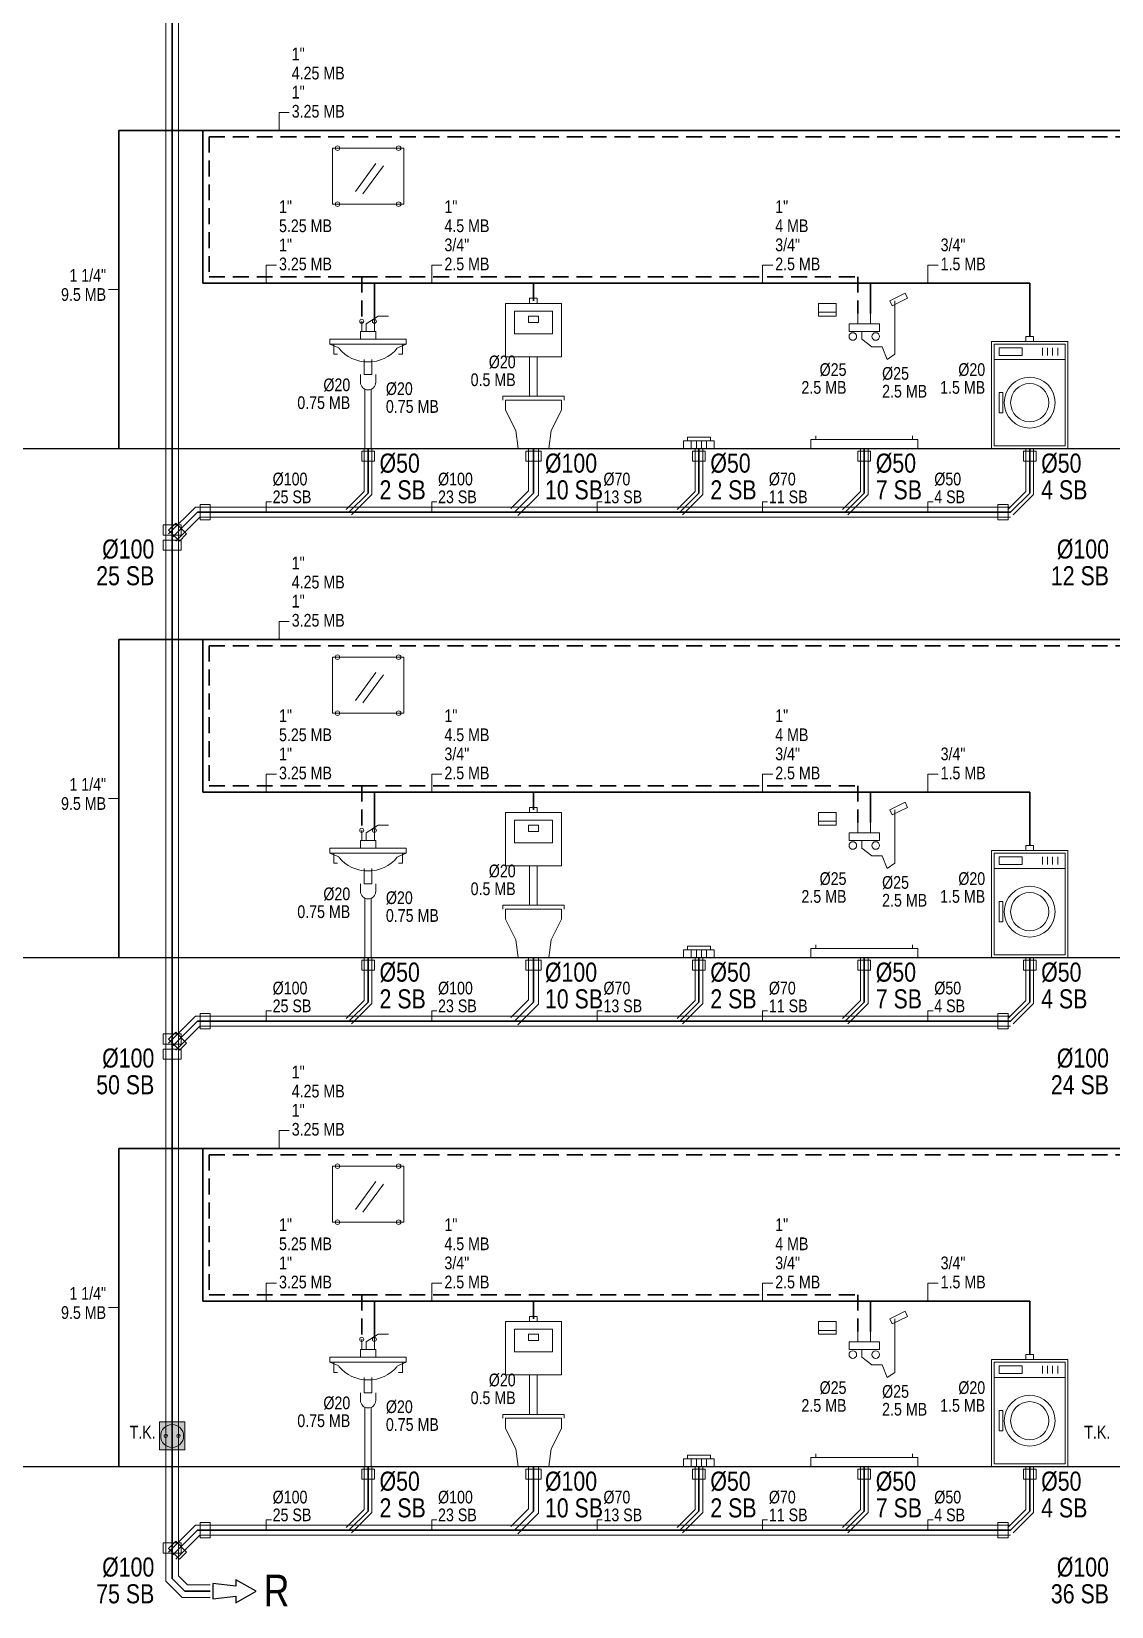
# Model space of a CAD drawing. Header units: centimetres. Extents: x 260714 to 268132, y -444050 to -441150.
# Drawn here: x 263412 to 264260, y -443359 to -442121 of the extents above; entities that cross this region are included whole.
import ezdxf
from ezdxf.enums import TextEntityAlignment as Align

# ---------------------------------------------------------------- set-up
doc = ezdxf.new("R2010")
doc.units = ezdxf.units.CM
doc.linetypes.add('ROTAS_BASMA', pattern=[18.75, 12.5, -6.25])
doc.linetypes.add('ROTAS_PISSU', pattern=[45, 25, -6, 0, -6, 2, -6])
for name, color, linetype, lineweight in [('ROTAS-SIHHI-CIHAZ-YAZI', 1, 'Continuous', 13), ('ROTAS-SIHHI-PIS-SU', 6, 'ROTAS_PISSU', 30), ('ROTAS-SIHHI-PIS-SU-CAP', 211, 'Continuous', 18), ('ROTAS-SIHHI-PIS-SU-PVC-DETAY', 43, 'Continuous', 13), ('ROTAS-SIHHI-ROGAR', 5, 'Continuous', 25), ('ROTAS-SIHHI-ROGAR-YAZI', 9, 'Continuous', 9), ('ROTAS-SIHHI-SEMA-ARMATUR', 4, 'Continuous', 13), ('ROTAS-SIHHI-SEMA-BANT', 7, 'Continuous', 25), ('ROTAS-SIHHI-SEMBOL', 1, 'Continuous', 18), ('ROTAS-SIHHI-SICAK-SU', 1, 'ROTAS_BASMA', 30), ('ROTAS-SIHHI-SOGUK-SU', 5, 'Continuous', 30), ('ROTAS-SIHHI-TEMIZ-SU-CAP', 101, 'Continuous', 18)]:
    doc.layers.add(name, color=color, linetype=linetype, lineweight=lineweight)
doc.styles.add('ROTAS-YAZI', font='arial.ttf')

# ---------------------------------------------------------------- blocks, each defined once
blk = doc.blocks.new('ROTAS-SEMA-ET-DIKME')
blk.add_line((0, 0), (-8, 0))
at = {"style": 'ROTAS-YAZI', "width": 0.8}
for tag, p in [('CAP', (-10, 3)), ('MB', (-10, -12))]:
    blk.add_attdef(tag, text='', height=10, dxfattribs=at).set_placement(p, align=Align.BOTTOM_RIGHT)
blk = doc.blocks.new('ROTAS-SEMA-ET-MB4')
for p, q in [((0, 0), (0, 14)), ((0, 14), (8, 14))]:
    blk.add_line(p, q)
at = {"style": 'ROTAS-YAZI', "width": 0.8}
for tag, p in [('C1', (10, 55)), ('M1', (10, 40)), ('C2', (10, 25)), ('M2', (10, 10))]:
    blk.add_attdef(tag, p, '', height=10, dxfattribs=at)
blk = doc.blocks.new('ROTAS-SEMA-LAVABO')
at = {"color": 2}
for p, q in [((-10, 202), (6, 224)), ((-4, 200), (12, 222))]:
    blk.add_line(p, q, dxfattribs=at)
at = {"color": 4}
for p, q in [((-5, 92), (-5, 100)), ((5, 92), (5, 100)), ((-30, 82), (-23, 79)), ((30, 82), (23, 79)), ((-6, 52), (-6, 58)), ((6, 52), (6, 58)), ((-2.5, 46), (-2.5, 0)), ((2.5, 46), (2.5, 0))]:
    blk.add_line(p, q, dxfattribs=at)
at = {"color": 2}
blk.add_lwpolyline([(-28, 192), (28, 192), (28, 236), (-28, 236)], close=True, dxfattribs=at)
at = {"color": 4}
for points in [[(-1.5, 92), (-1.5, 98), (8, 104), (16, 104)], [(-6, 86), (-6, 92), (6, 92), (6, 86)], [(-27, 82), (-27, 74), (-24, 74)], [(27, 82), (27, 74), (24, 74)], [(-3, 70), (-3, 58), (3, 58), (3, 70)]]:
    blk.add_lwpolyline(points, dxfattribs=at)
blk.add_lwpolyline([(-30, 86), (30, 86), (30, 82), (-30, 82)], close=True, dxfattribs=at)
at = {"color": 2}
for centre in [(-24, 236), (24, 236), (-24, 192), (24, 192)]:
    blk.add_circle(centre, 1.8, dxfattribs=at)
at = {"color": 4}
for centre in [(-5, 100), (5, 100)]:
    blk.add_circle(centre, 1.6, dxfattribs=at)
for centre, radius, start, end in [((0, 98), 30, 220, 320), ((0, 52), 6, 180, 360)]:
    blk.add_arc(centre, radius, start, end, dxfattribs=at)
blk = doc.blocks.new('ROTAS-SEMA-ET2-SOL')
at = {"style": 'ROTAS-YAZI', "width": 0.8}
for tag, p in [('CAP', (0, 14)), ('DEGER', (0, 0))]:
    blk.add_attdef(tag, text='', height=10, dxfattribs=at).set_placement(p, align=Align.BOTTOM_RIGHT)
blk = doc.blocks.new('ROTAS-SEMA-ET2-SAG')
at = {"style": 'ROTAS-YAZI', "width": 0.8}
for tag, p in [('CAP', (0, 14)), ('DEGER', (0, 0))]:
    blk.add_attdef(tag, p, '', height=10, dxfattribs=at)
blk = doc.blocks.new('ROTAS-SEMA-KLOZET')
at = {"color": 2}
for p, q in [((-3, 41), (-3, 72)), ((3, 41), (3, 72)), ((-24, 41), (24, 41)), ((-24, 38), (-24, 41)), ((24, 38), (24, 41))]:
    blk.add_line(p, q, dxfattribs=at)
for points in [[(-22, 72), (22, 72), (22, 114), (-22, 114)], [(-15, 90), (15, 90), (15, 108), (-15, 108)], [(-4, 99), (4, 99), (4, 104), (-4, 104)], [(-12, 0), (12, 0), (14, 14), (22, 30), (22, 38), (-22, 38), (-22, 30), (-14, 14)]]:
    blk.add_lwpolyline(points, close=True, dxfattribs=at)
at = {"color": 4}
blk.add_lwpolyline([(-3, 114), (3, 114), (3, 118), (-3, 118)], close=True, dxfattribs=at)
blk = doc.blocks.new('ROTAS-SEMA-YER-SUZGECI')
at = {"color": 2}
for p, q in [((-6, 0), (-6, 6)), ((-2, 0), (-2, 6)), ((2, 0), (2, 6)), ((6, 0), (6, 6))]:
    blk.add_line(p, q, dxfattribs=at)
for points in [[(-12, 0), (12, 0), (12, 6), (-12, 6)], [(-9, 6), (9, 6), (9, 9), (-9, 9)]]:
    blk.add_lwpolyline(points, close=True, dxfattribs=at)
blk = doc.blocks.new('ROTAS-SEMA-DUS')
at = {"color": 4}
for p, q in [((24, 74), (24, 116)), ((-5, 98), (-5, 106)), ((5, 98), (5, 106)), ((-38, 7), (-38, 10)), ((38, 7), (38, 10))]:
    blk.add_line(p, q, dxfattribs=at)
at = {"color": 2}
blk.add_line((-36, 107), (-22, 107), dxfattribs=at)
blk.add_lwpolyline([(-36, 104), (-22, 104), (-22, 114), (-36, 114)], close=True, dxfattribs=at)
at = {"color": 4}
for points in [[(20, 116), (32, 122), (34, 118), (22, 112)], [(-12, 92), (12, 92), (12, 98), (-12, 98)], [(-42, 0), (42, 0), (42, 7), (-42, 7)]]:
    blk.add_lwpolyline(points, close=True, dxfattribs=at)
for points in [[(-2, 92), (-2, 86), (6, 80), (14, 80)], [(14, 80), (18, 70), (24, 74)]]:
    blk.add_lwpolyline(points, dxfattribs=at)
for centre in [(-9, 88), (9, 88)]:
    blk.add_circle(centre, 3, dxfattribs=at)
blk = doc.blocks.new('ROTAS-SEMA-CAMASIR-MAKINESI')
at = {"color": 2}
for p, q in [((10, 73), (10, 79)), ((14, 73), (14, 79)), ((18, 73), (18, 79)), ((22, 73), (22, 79))]:
    blk.add_line(p, q, dxfattribs=at)
at = {"color": 4}
blk.add_line((-28, 70), (28, 70), dxfattribs=at)
for points in [[(-3, 84), (3, 84), (3, 88), (-3, 88)], [(-30, 0), (30, 0), (30, 84), (-30, 84)], [(-28, 2), (28, 2), (28, 82), (-28, 82)], [(-24, 73), (-6, 73), (-6, 79), (-24, 79)]]:
    blk.add_lwpolyline(points, close=True, dxfattribs=at)
at = {"color": 2}
blk.add_lwpolyline([(-24, 28), (-21, 28), (-21, 44), (-24, 44)], close=True, dxfattribs=at)
for radius in [20, 15]:
    blk.add_circle((0, 36), radius, dxfattribs=at)
blk = doc.blocks.new('ROTAS-SEMA-ET-MB2')
for p, q in [((0, 0), (0, 14)), ((0, 14), (8, 14))]:
    blk.add_line(p, q)
at = {"style": 'ROTAS-YAZI', "width": 0.8}
for tag, p in [('C1', (10, 25)), ('M1', (10, 10))]:
    blk.add_attdef(tag, p, '', height=10, dxfattribs=at)
blk = doc.blocks.new('ROTAS-SEMA-ET-SB')
for p, q in [((0, 0), (0, 8)), ((0, 8), (4, 8))]:
    blk.add_line(p, q)
at = {"style": 'ROTAS-YAZI', "width": 0.8}
for tag, p in [('CAP', (5, 21)), ('SB', (5, 7))]:
    blk.add_attdef(tag, p, '', height=10, dxfattribs=at)
blk = doc.blocks.new('ROTAS-SEMA-ROGAR-OK')
at = {"color": 2}
blk.add_lwpolyline([(0, -6), (18, -4), (18, -9), (34, 0), (18, 9), (18, 4), (0, 6)], close=True, dxfattribs=at)
blk = doc.blocks.new('ROTAS-SEMA-TEMIZLEME-KAPAGI')
blk.add_hatch(color=8).paths.add_polyline_path([(-10, -11), (10, -11), (10, 11), (-10, 11)])
at = {"color": 1}
blk.add_lwpolyline([(-10, -11), (10, -11), (10, 11), (-10, 11)], close=True, dxfattribs=at)
for centre, radius in [((0, 0), 9), ((-5, 0), 1.3), ((5, 0), 1.3)]:
    blk.add_circle(centre, radius, dxfattribs=at)

msp = doc.modelspace()

# ---------------------------------------------------------------- linework, layer by layer
at = {"layer": 'ROTAS-SIHHI-PIS-SU', "linetype": 'Continuous'}
for p, q in [((263522.2, -442519), (263522.2, -442003.5)), ((263522.2, -442519), (263542.2, -442499)), ((263542.2, -442499), (263661.2, -442499)), ((263661.2, -442499), (263791.2, -442499)), ((263791.2, -442499), (263921.2, -442499)), ((263921.2, -442499), (264051.2, -442499)), ((264051.2, -442499), (264181.2, -442499)), ((263522.2, -442919), (263522.2, -442519)), ((263522.2, -442919), (263542.2, -442899)), ((263542.2, -442899), (263661.2, -442899)), ((263661.2, -442899), (263791.2, -442899)), ((263791.2, -442899), (263921.2, -442899)), ((263921.2, -442899), (264051.2, -442899)), ((264051.2, -442899), (264181.2, -442899)), ((263522.2, -443319), (263522.2, -442919)), ((263522.2, -443319), (263542.2, -443299)), ((263542.2, -443299), (263661.2, -443299)), ((263661.2, -443299), (263791.2, -443299)), ((263791.2, -443299), (263921.2, -443299)), ((263921.2, -443299), (264051.2, -443299)), ((264051.2, -443299), (264181.2, -443299))]:
    msp.add_line(p, q, dxfattribs=at)
for points in [[(263676.2, -442449), (263676.2, -442484), (263661.2, -442499)], [(263806.2, -442449), (263806.2, -442484), (263791.2, -442499)], [(263936.2, -442449), (263936.2, -442484), (263921.2, -442499)], [(264066.2, -442449), (264066.2, -442484), (264051.2, -442499)], [(264196.2, -442449), (264196.2, -442484), (264181.2, -442499)], [(263676.2, -442849), (263676.2, -442884), (263661.2, -442899)], [(263806.2, -442849), (263806.2, -442884), (263791.2, -442899)], [(263936.2, -442849), (263936.2, -442884), (263921.2, -442899)], [(264066.2, -442849), (264066.2, -442884), (264051.2, -442899)], [(264196.2, -442849), (264196.2, -442884), (264181.2, -442899)], [(263676.2, -443249), (263676.2, -443284), (263661.2, -443299)], [(263806.2, -443249), (263806.2, -443284), (263791.2, -443299)], [(263936.2, -443249), (263936.2, -443284), (263921.2, -443299)], [(264066.2, -443249), (264066.2, -443284), (264051.2, -443299)], [(264196.2, -443249), (264196.2, -443284), (264181.2, -443299)], [(263552.2, -443347), (263532.2, -443347), (263522.2, -443337), (263522.2, -443319)]]:
    msp.add_lwpolyline(points, dxfattribs=at)
at = {"layer": 'ROTAS-SIHHI-PIS-SU-PVC-DETAY'}
for p, q in [((263517.2, -442519), (263517.2, -442003.5)), ((263527.2, -442519), (263527.2, -442003.5)), ((263517.2, -442919), (263517.2, -442519)), ((263527.2, -442919), (263527.2, -442519)), ((263517.2, -443319), (263517.2, -442919)), ((263527.2, -443319), (263527.2, -442919))]:
    msp.add_line(p, q, dxfattribs=at)
for points in [[(263673.2, -442449), (263673.2, -442482.8), (263659.1, -442496.9)], [(263679.2, -442449), (263679.2, -442485.2), (263663.3, -442501.1)], [(263681.2, -442451), (263681.2, -442459), (263671.2, -442459), (263671.2, -442451), (263681.2, -442451)], [(263802.2, -442449), (263802.2, -442482.3), (263788.4, -442496.2)], [(263810.2, -442449), (263810.2, -442485.7), (263794, -442501.8)], [(263812.2, -442451), (263812.2, -442459), (263800.2, -442459), (263800.2, -442451), (263812.2, -442451)], [(263933.2, -442449), (263933.2, -442482.8), (263919.1, -442496.9)], [(263939.2, -442449), (263939.2, -442485.2), (263923.3, -442501.1)], [(263941.2, -442451), (263941.2, -442459), (263931.2, -442459), (263931.2, -442451), (263941.2, -442451)], [(264063.2, -442449), (264063.2, -442482.8), (264049.1, -442496.9)], [(264069.2, -442449), (264069.2, -442485.2), (264053.3, -442501.1)], [(264071.2, -442451), (264071.2, -442459), (264061.2, -442459), (264061.2, -442451), (264071.2, -442451)], [(264193.2, -442449), (264193.2, -442482.8), (264179.1, -442496.9)], [(264199.2, -442449), (264199.2, -442485.2), (264183.3, -442501.1)], [(264201.2, -442451), (264201.2, -442459), (264191.2, -442459), (264191.2, -442451), (264201.2, -442451)], [(263519.4, -442516.2), (263540.5, -442495), (264181.2, -442495)], [(263544.2, -442493), (263552.2, -442493), (263552.2, -442505), (263544.2, -442505), (263544.2, -442493)], [(264171.2, -442493), (264179.2, -442493), (264179.2, -442505), (264171.2, -442505), (264171.2, -442493)], [(263515.2, -442517), (263515.2, -442509), (263529.2, -442509), (263529.2, -442517), (263515.2, -442517)], [(263519.4, -442513.3), (263525, -442507.7), (263533.5, -442516.2), (263527.9, -442521.8), (263519.4, -442513.3)], [(263525, -442521.8), (263543.9, -442503), (264181.2, -442503)], [(263515.2, -442529), (263515.2, -442521), (263529.2, -442521), (263529.2, -442529), (263515.2, -442529)], [(263673.2, -442849), (263673.2, -442882.8), (263659.1, -442896.9)], [(263679.2, -442849), (263679.2, -442885.2), (263663.3, -442901.1)], [(263802.2, -442849), (263802.2, -442882.3), (263788.4, -442896.2)], [(263810.2, -442849), (263810.2, -442885.7), (263794, -442901.8)], [(263933.2, -442849), (263933.2, -442882.8), (263919.1, -442896.9)], [(263939.2, -442849), (263939.2, -442885.2), (263923.3, -442901.1)], [(264063.2, -442849), (264063.2, -442882.8), (264049.1, -442896.9)], [(264069.2, -442849), (264069.2, -442885.2), (264053.3, -442901.1)], [(264193.2, -442849), (264193.2, -442882.8), (264179.1, -442896.9)], [(264199.2, -442849), (264199.2, -442885.2), (264183.3, -442901.1)], [(263681.2, -442851), (263681.2, -442859), (263671.2, -442859), (263671.2, -442851), (263681.2, -442851)], [(263812.2, -442851), (263812.2, -442859), (263800.2, -442859), (263800.2, -442851), (263812.2, -442851)], [(263941.2, -442851), (263941.2, -442859), (263931.2, -442859), (263931.2, -442851), (263941.2, -442851)], [(264071.2, -442851), (264071.2, -442859), (264061.2, -442859), (264061.2, -442851), (264071.2, -442851)], [(264201.2, -442851), (264201.2, -442859), (264191.2, -442859), (264191.2, -442851), (264201.2, -442851)], [(263519.4, -442916.2), (263540.5, -442895), (264181.2, -442895)], [(263544.2, -442893), (263552.2, -442893), (263552.2, -442905), (263544.2, -442905), (263544.2, -442893)], [(264171.2, -442893), (264179.2, -442893), (264179.2, -442905), (264171.2, -442905), (264171.2, -442893)], [(263515.2, -442917), (263515.2, -442909), (263529.2, -442909), (263529.2, -442917), (263515.2, -442917)], [(263519.4, -442913.3), (263525, -442907.7), (263533.5, -442916.2), (263527.9, -442921.8), (263519.4, -442913.3)], [(263525, -442921.8), (263543.9, -442903), (264181.2, -442903)], [(263515.2, -442929), (263515.2, -442921), (263529.2, -442921), (263529.2, -442929), (263515.2, -442929)], [(263673.2, -443249), (263673.2, -443282.8), (263659.1, -443296.9)], [(263679.2, -443249), (263679.2, -443285.2), (263663.3, -443301.1)], [(263681.2, -443251), (263681.2, -443259), (263671.2, -443259), (263671.2, -443251), (263681.2, -443251)], [(263802.2, -443249), (263802.2, -443282.3), (263788.4, -443296.2)], [(263810.2, -443249), (263810.2, -443285.7), (263794, -443301.8)], [(263812.2, -443251), (263812.2, -443259), (263800.2, -443259), (263800.2, -443251), (263812.2, -443251)], [(263933.2, -443249), (263933.2, -443282.8), (263919.1, -443296.9)], [(263939.2, -443249), (263939.2, -443285.2), (263923.3, -443301.1)], [(263941.2, -443251), (263941.2, -443259), (263931.2, -443259), (263931.2, -443251), (263941.2, -443251)], [(264063.2, -443249), (264063.2, -443282.8), (264049.1, -443296.9)], [(264069.2, -443249), (264069.2, -443285.2), (264053.3, -443301.1)], [(264071.2, -443251), (264071.2, -443259), (264061.2, -443259), (264061.2, -443251), (264071.2, -443251)], [(264193.2, -443249), (264193.2, -443282.8), (264179.1, -443296.9)], [(264199.2, -443249), (264199.2, -443285.2), (264183.3, -443301.1)], [(264201.2, -443251), (264201.2, -443259), (264191.2, -443259), (264191.2, -443251), (264201.2, -443251)], [(263519.4, -443316.2), (263540.5, -443295), (264181.2, -443295)], [(263544.2, -443293), (263552.2, -443293), (263552.2, -443305), (263544.2, -443305), (263544.2, -443293)], [(264171.2, -443293), (264179.2, -443293), (264179.2, -443305), (264171.2, -443305), (264171.2, -443293)], [(263525, -443321.8), (263543.9, -443303), (264181.2, -443303)], [(263515.2, -443317), (263515.2, -443309), (263529.2, -443309), (263529.2, -443317), (263515.2, -443317)], [(263552.2, -443352), (263530.1, -443352), (263517.2, -443339.1), (263517.2, -443319)], [(263519.4, -443313.3), (263525, -443307.7), (263533.5, -443316.2), (263527.9, -443321.8), (263519.4, -443313.3)], [(263552.2, -443342), (263534.3, -443342), (263527.2, -443334.9), (263527.2, -443319)]]:
    msp.add_lwpolyline(points, dxfattribs=at)
at = {"layer": 'ROTAS-SIHHI-SEMA-BANT'}
for p, q in [((260770, -442449), (268070, -442449)), ((260770, -442849), (268070, -442849)), ((260770, -443249), (268070, -443249))]:
    msp.add_line(p, q, dxfattribs=at)
at = {"layer": 'ROTAS-SIHHI-SICAK-SU'}
for p, q in [((263551.2, -442204), (264301.5, -442204)), ((263551.2, -442204), (263551.2, -442314)), ((263551.2, -442314), (263671.2, -442314)), ((263671.2, -442314), (263671.2, -442349)), ((263671.2, -442314), (264061.2, -442314)), ((264061.2, -442314), (264061.2, -442343)), ((263551.2, -442604), (264301.5, -442604)), ((263551.2, -442604), (263551.2, -442714)), ((263551.2, -442714), (263671.2, -442714)), ((263671.2, -442714), (263671.2, -442749)), ((263671.2, -442714), (264061.2, -442714)), ((264061.2, -442714), (264061.2, -442743)), ((263551.2, -443004), (264301.5, -443004)), ((263551.2, -443004), (263551.2, -443114)), ((263551.2, -443114), (263671.2, -443114)), ((263671.2, -443114), (263671.2, -443149)), ((263671.2, -443114), (264061.2, -443114)), ((264061.2, -443114), (264061.2, -443143))]:
    msp.add_line(p, q, dxfattribs=at)
at = {"layer": 'ROTAS-SIHHI-SOGUK-SU'}
for p, q in [((263480.3, -442449), (263480.3, -442199)), ((263480.3, -442199), (263546.2, -442199)), ((263546.2, -442199), (264296.5, -442199)), ((263546.2, -442199), (263546.2, -442319)), ((263546.2, -442319), (263681.2, -442319)), ((263681.2, -442319), (263681.2, -442349)), ((263681.2, -442319), (263806.2, -442319)), ((263806.2, -442319), (263806.2, -442333)), ((263806.2, -442319), (264071.2, -442319)), ((264071.2, -442319), (264071.2, -442343)), ((264071.2, -442319), (264196.2, -442319)), ((264196.2, -442319), (264196.2, -442361)), ((263480.3, -442849), (263480.3, -442599)), ((263480.3, -442599), (263546.2, -442599)), ((263546.2, -442599), (264296.5, -442599)), ((263546.2, -442599), (263546.2, -442719)), ((263546.2, -442719), (263681.2, -442719)), ((263681.2, -442719), (263681.2, -442749)), ((263681.2, -442719), (263806.2, -442719)), ((263806.2, -442719), (263806.2, -442733)), ((263806.2, -442719), (264071.2, -442719)), ((264071.2, -442719), (264071.2, -442743)), ((264071.2, -442719), (264196.2, -442719)), ((264196.2, -442719), (264196.2, -442761)), ((263480.3, -443249), (263480.3, -442999)), ((263480.3, -442999), (263546.2, -442999)), ((263546.2, -442999), (264296.5, -442999)), ((263546.2, -442999), (263546.2, -443119)), ((263546.2, -443119), (263681.2, -443119)), ((263681.2, -443119), (263681.2, -443149)), ((263681.2, -443119), (263806.2, -443119)), ((263806.2, -443119), (263806.2, -443133)), ((263806.2, -443119), (264071.2, -443119)), ((264071.2, -443119), (264071.2, -443143)), ((264071.2, -443119), (264196.2, -443119)), ((264196.2, -443119), (264196.2, -443161))]:
    msp.add_line(p, q, dxfattribs=at)

# ---------------------------------------------------------------- block references
at = {"layer": 'ROTAS-SIHHI-PIS-SU-CAP', "xscale": 1.5, "yscale": 1.5}
for name, p, values in [('ROTAS-SEMA-ET2-SAG', (263685.2, -442489), {'CAP': 'Ø50', 'DEGER': '2 SB'}), ('ROTAS-SEMA-ET2-SAG', (263815.2, -442489), {'CAP': 'Ø100', 'DEGER': '10 SB'}), ('ROTAS-SEMA-ET2-SAG', (263945.2, -442489), {'CAP': 'Ø50', 'DEGER': '2 SB'}), ('ROTAS-SEMA-ET2-SAG', (264075.2, -442489), {'CAP': 'Ø50', 'DEGER': '7 SB'}), ('ROTAS-SEMA-ET2-SAG', (264205.2, -442489), {'CAP': 'Ø50', 'DEGER': '4 SB'}), ('ROTAS-SEMA-ET2-SOL', (263508.2, -442561), {'CAP': 'Ø100', 'DEGER': '25 SB'}), ('ROTAS-SEMA-ET2-SOL', (264258.5, -442561), {'CAP': 'Ø100', 'DEGER': '12 SB'}), ('ROTAS-SEMA-ET2-SAG', (263685.2, -442889), {'CAP': 'Ø50', 'DEGER': '2 SB'}), ('ROTAS-SEMA-ET2-SAG', (263815.2, -442889), {'CAP': 'Ø100', 'DEGER': '10 SB'}), ('ROTAS-SEMA-ET2-SAG', (263945.2, -442889), {'CAP': 'Ø50', 'DEGER': '2 SB'}), ('ROTAS-SEMA-ET2-SAG', (264075.2, -442889), {'CAP': 'Ø50', 'DEGER': '7 SB'}), ('ROTAS-SEMA-ET2-SAG', (264205.2, -442889), {'CAP': 'Ø50', 'DEGER': '4 SB'}), ('ROTAS-SEMA-ET2-SOL', (263508.2, -442961), {'CAP': 'Ø100', 'DEGER': '50 SB'}), ('ROTAS-SEMA-ET2-SOL', (264258.5, -442961), {'CAP': 'Ø100', 'DEGER': '24 SB'}), ('ROTAS-SEMA-ET2-SAG', (263685.2, -443289), {'CAP': 'Ø50', 'DEGER': '2 SB'}), ('ROTAS-SEMA-ET2-SAG', (263815.2, -443289), {'CAP': 'Ø100', 'DEGER': '10 SB'}), ('ROTAS-SEMA-ET2-SAG', (263945.2, -443289), {'CAP': 'Ø50', 'DEGER': '2 SB'}), ('ROTAS-SEMA-ET2-SAG', (264075.2, -443289), {'CAP': 'Ø50', 'DEGER': '7 SB'}), ('ROTAS-SEMA-ET2-SAG', (264205.2, -443289), {'CAP': 'Ø50', 'DEGER': '4 SB'}), ('ROTAS-SEMA-ET2-SOL', (263508.2, -443361), {'CAP': 'Ø100', 'DEGER': '75 SB'}), ('ROTAS-SEMA-ET2-SOL', (264258.5, -443361), {'CAP': 'Ø100', 'DEGER': '36 SB'})]:
    msp.add_blockref(name, p, dxfattribs=at).add_auto_attribs(values)
at = {"layer": 'ROTAS-SIHHI-PIS-SU-CAP'}
for p, values in [((263596.2, -442499), {'CAP': 'Ø100', 'SB': '25 SB'}), ((263726.2, -442499), {'CAP': 'Ø100', 'SB': '23 SB'}), ((263856.2, -442499), {'CAP': 'Ø70', 'SB': '13 SB'}), ((263986.2, -442499), {'CAP': 'Ø70', 'SB': '11 SB'}), ((264116.2, -442499), {'CAP': 'Ø50', 'SB': '4 SB'}), ((263596.2, -442899), {'CAP': 'Ø100', 'SB': '25 SB'}), ((263726.2, -442899), {'CAP': 'Ø100', 'SB': '23 SB'}), ((263856.2, -442899), {'CAP': 'Ø70', 'SB': '13 SB'}), ((263986.2, -442899), {'CAP': 'Ø70', 'SB': '11 SB'}), ((264116.2, -442899), {'CAP': 'Ø50', 'SB': '4 SB'}), ((263596.2, -443299), {'CAP': 'Ø100', 'SB': '25 SB'}), ((263726.2, -443299), {'CAP': 'Ø100', 'SB': '23 SB'}), ((263856.2, -443299), {'CAP': 'Ø70', 'SB': '13 SB'}), ((263986.2, -443299), {'CAP': 'Ø70', 'SB': '11 SB'}), ((264116.2, -443299), {'CAP': 'Ø50', 'SB': '4 SB'})]:
    msp.add_blockref('ROTAS-SEMA-ET-SB', p, dxfattribs=at).add_auto_attribs(values)
at = {"layer": 'ROTAS-SIHHI-ROGAR'}
msp.add_blockref('ROTAS-SEMA-ROGAR-OK', (263554.2, -443347), dxfattribs=at)
at = {"layer": 'ROTAS-SIHHI-SEMA-ARMATUR'}
for name, p in [('ROTAS-SEMA-LAVABO', (263676.2, -442449)), ('ROTAS-SEMA-DUS', (264066.2, -442449)), ('ROTAS-SEMA-KLOZET', (263806.2, -442449)), ('ROTAS-SEMA-CAMASIR-MAKINESI', (264196.2, -442449)), ('ROTAS-SEMA-YER-SUZGECI', (263936.2, -442449)), ('ROTAS-SEMA-LAVABO', (263676.2, -442849)), ('ROTAS-SEMA-KLOZET', (263806.2, -442849)), ('ROTAS-SEMA-DUS', (264066.2, -442849)), ('ROTAS-SEMA-CAMASIR-MAKINESI', (264196.2, -442849)), ('ROTAS-SEMA-YER-SUZGECI', (263936.2, -442849)), ('ROTAS-SEMA-LAVABO', (263676.2, -443249)), ('ROTAS-SEMA-KLOZET', (263806.2, -443249)), ('ROTAS-SEMA-DUS', (264066.2, -443249)), ('ROTAS-SEMA-CAMASIR-MAKINESI', (264196.2, -443249)), ('ROTAS-SEMA-YER-SUZGECI', (263936.2, -443249))]:
    msp.add_blockref(name, p, dxfattribs=at)
at = {"layer": 'ROTAS-SIHHI-SEMBOL'}
msp.add_blockref('ROTAS-SEMA-TEMIZLEME-KAPAGI', (263522.2, -443225), dxfattribs=at)
at = {"layer": 'ROTAS-SIHHI-TEMIZ-SU-CAP'}
for name, p, values in [('ROTAS-SEMA-ET-MB4', (263606.2, -442199), {'C1': '1"', 'M1': '4.25 MB', 'C2': '1"', 'M2': '3.25 MB'}), ('ROTAS-SEMA-ET-MB4', (263596.2, -442319), {'C1': '1"', 'M1': '5.25 MB', 'C2': '1"', 'M2': '3.25 MB'}), ('ROTAS-SEMA-ET-MB4', (263726.2, -442319), {'C1': '1"', 'M1': '4.5 MB', 'C2': '3/4"', 'M2': '2.5 MB'}), ('ROTAS-SEMA-ET-MB4', (263986.2, -442319), {'C1': '1"', 'M1': '4 MB', 'C2': '3/4"', 'M2': '2.5 MB'}), ('ROTAS-SEMA-ET-MB2', (264116.2, -442319), {'C1': '3/4"', 'M1': '1.5 MB'}), ('ROTAS-SEMA-ET-DIKME', (263480.3, -442324), {'CAP': '1 1/4"', 'MB': '9.5 MB'}), ('ROTAS-SEMA-ET2-SOL', (263792.2, -442403), {'CAP': 'Ø20', 'DEGER': '0.5 MB'}), ('ROTAS-SEMA-ET2-SOL', (264052.2, -442409), {'CAP': 'Ø25', 'DEGER': '2.5 MB'}), ('ROTAS-SEMA-ET2-SAG', (264080.2, -442409), {'CAP': 'Ø25', 'DEGER': '2.5 MB'}), ('ROTAS-SEMA-ET2-SOL', (264161.2, -442409), {'CAP': 'Ø20', 'DEGER': '1.5 MB'}), ('ROTAS-SEMA-ET2-SOL', (263662.2, -442421), {'CAP': 'Ø20', 'DEGER': '0.75 MB'}), ('ROTAS-SEMA-ET2-SAG', (263690.2, -442421), {'CAP': 'Ø20', 'DEGER': '0.75 MB'}), ('ROTAS-SEMA-ET-MB4', (263606.2, -442599), {'C1': '1"', 'M1': '4.25 MB', 'C2': '1"', 'M2': '3.25 MB'}), ('ROTAS-SEMA-ET-MB4', (263596.2, -442719), {'C1': '1"', 'M1': '5.25 MB', 'C2': '1"', 'M2': '3.25 MB'}), ('ROTAS-SEMA-ET-MB4', (263726.2, -442719), {'C1': '1"', 'M1': '4.5 MB', 'C2': '3/4"', 'M2': '2.5 MB'}), ('ROTAS-SEMA-ET-MB4', (263986.2, -442719), {'C1': '1"', 'M1': '4 MB', 'C2': '3/4"', 'M2': '2.5 MB'}), ('ROTAS-SEMA-ET-MB2', (264116.2, -442719), {'C1': '3/4"', 'M1': '1.5 MB'}), ('ROTAS-SEMA-ET-DIKME', (263480.3, -442724), {'CAP': '1 1/4"', 'MB': '9.5 MB'}), ('ROTAS-SEMA-ET2-SOL', (263792.2, -442803), {'CAP': 'Ø20', 'DEGER': '0.5 MB'}), ('ROTAS-SEMA-ET2-SOL', (264052.2, -442809), {'CAP': 'Ø25', 'DEGER': '2.5 MB'}), ('ROTAS-SEMA-ET2-SAG', (264080.2, -442809), {'CAP': 'Ø25', 'DEGER': '2.5 MB'}), ('ROTAS-SEMA-ET2-SOL', (264161.2, -442809), {'CAP': 'Ø20', 'DEGER': '1.5 MB'}), ('ROTAS-SEMA-ET2-SOL', (263662.2, -442821), {'CAP': 'Ø20', 'DEGER': '0.75 MB'}), ('ROTAS-SEMA-ET2-SAG', (263690.2, -442821), {'CAP': 'Ø20', 'DEGER': '0.75 MB'}), ('ROTAS-SEMA-ET-MB4', (263606.2, -442999), {'C1': '1"', 'M1': '4.25 MB', 'C2': '1"', 'M2': '3.25 MB'}), ('ROTAS-SEMA-ET-MB4', (263596.2, -443119), {'C1': '1"', 'M1': '5.25 MB', 'C2': '1"', 'M2': '3.25 MB'}), ('ROTAS-SEMA-ET-MB4', (263726.2, -443119), {'C1': '1"', 'M1': '4.5 MB', 'C2': '3/4"', 'M2': '2.5 MB'}), ('ROTAS-SEMA-ET-MB4', (263986.2, -443119), {'C1': '1"', 'M1': '4 MB', 'C2': '3/4"', 'M2': '2.5 MB'}), ('ROTAS-SEMA-ET-MB2', (264116.2, -443119), {'C1': '3/4"', 'M1': '1.5 MB'}), ('ROTAS-SEMA-ET-DIKME', (263480.3, -443124), {'CAP': '1 1/4"', 'MB': '9.5 MB'}), ('ROTAS-SEMA-ET2-SOL', (263792.2, -443203), {'CAP': 'Ø20', 'DEGER': '0.5 MB'}), ('ROTAS-SEMA-ET2-SOL', (264052.2, -443209), {'CAP': 'Ø25', 'DEGER': '2.5 MB'}), ('ROTAS-SEMA-ET2-SOL', (264161.2, -443209), {'CAP': 'Ø20', 'DEGER': '1.5 MB'}), ('ROTAS-SEMA-ET2-SOL', (263662.2, -443221), {'CAP': 'Ø20', 'DEGER': '0.75 MB'}), ('ROTAS-SEMA-ET2-SAG', (264080.2, -443209), {'CAP': 'Ø25', 'DEGER': '2.5 MB'}), ('ROTAS-SEMA-ET2-SAG', (263690.2, -443221), {'CAP': 'Ø20', 'DEGER': '0.75 MB'})]:
    msp.add_blockref(name, p, dxfattribs=at).add_auto_attribs(values)

# ---------------------------------------------------------------- texts
at = {"layer": 'ROTAS-SIHHI-CIHAZ-YAZI', "color": 1, "style": 'ROTAS-YAZI', "width": 0.8}
for p in [(263509.2, -443230), (264259.5, -443230)]:
    msp.add_text('T.K.', height=10, dxfattribs=at).set_placement(p, align=Align.BOTTOM_RIGHT)
at = {"layer": 'ROTAS-SIHHI-ROGAR-YAZI', "color": 5, "style": 'ROTAS-YAZI', "width": 0.8}
msp.add_text('R', height=25, dxfattribs=at).set_placement((263594.2, -443359))

doc.saveas('drawing.dxf')
